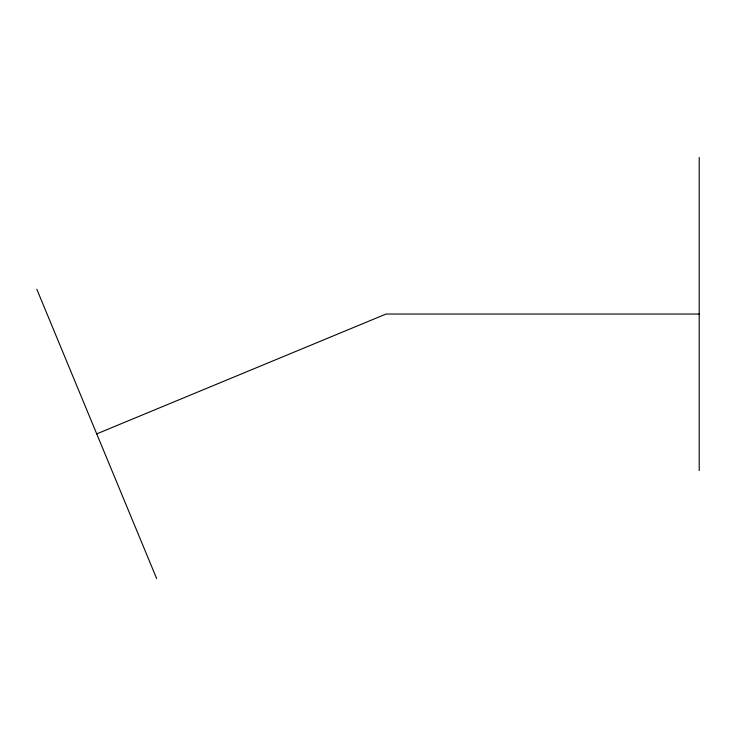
<?xml version="1.0" encoding="UTF-8"?>
<svg xmlns="http://www.w3.org/2000/svg" width="736" height="736" viewBox="0 0 736 736"><rect width="100%" height="100%" fill="white"/><g stroke="black" fill="none" stroke-linecap="round" stroke-linejoin="round"><path stroke-width="1.1" d="M96.72 433.881L386.041 314.042L699.2 314.042M36.8 289.22L156.639 578.542M699.2 157.458L699.2 470.617"/></g></svg>
